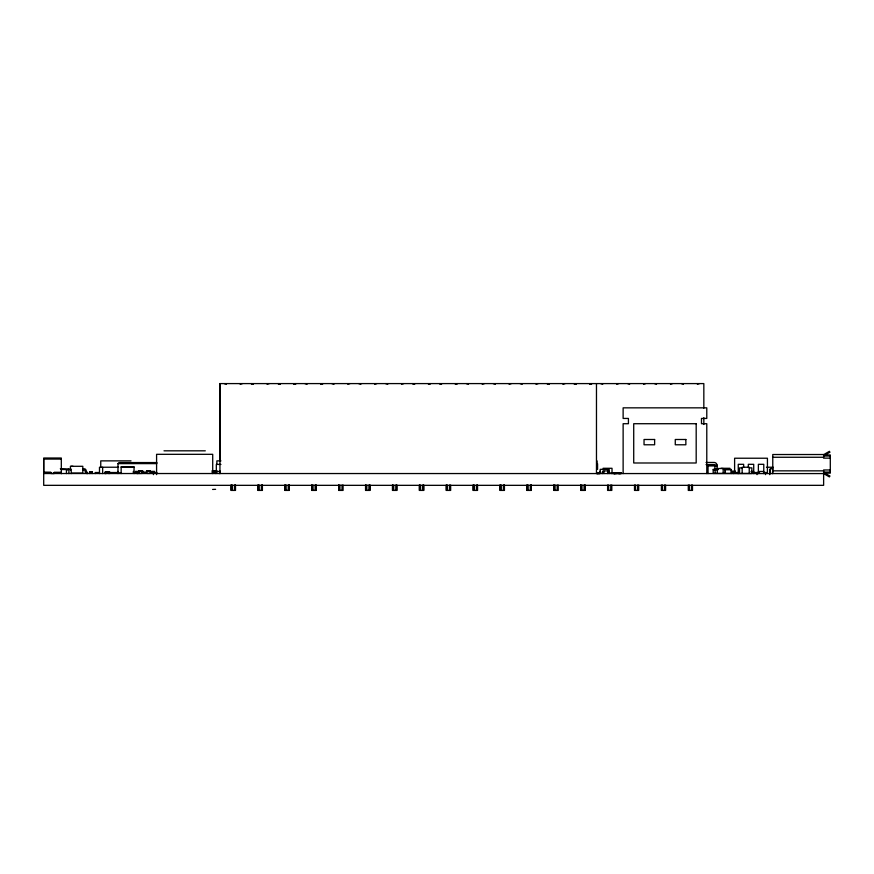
<?xml version="1.0" encoding="UTF-8"?>
<svg xmlns="http://www.w3.org/2000/svg" width="874" height="874" viewBox="0 0 874 874"><rect width="100%" height="100%" fill="white"/><g stroke="black" fill="none" stroke-linecap="round" stroke-linejoin="round"><path stroke-width="1.31" d="M830.3 469.972L823.625 469.972L823.625 485.332L43.7 485.332L43.7 458.02L61.311 458.02L61.311 473.577L61.311 472.484L54.09 472.484L54.09 473.577L50.921 473.489L50.921 472.43L43.711 472.31L43.7 459.079L61.311 459.079M769.721 470.409L769.732 469.349M43.711 472.31L43.7 473.522L823.625 473.577L829.404 476.92L829.939 476.002L823.625 472.594M50.921 472.43L43.711 472.473M117.968 473.577L117.99 463.613L119.039 462.565L156.916 462.565M823.625 454.666L829.404 451.334L829.939 452.251L823.625 455.583M240.175 384.254L242.404 383.588M267.073 384.254L269.29 383.588M293.959 384.254L295.98 383.588M294.177 384.254L296.188 383.588M320.856 384.254L322.867 383.588M321.075 384.254L323.085 383.588M347.754 384.254L349.971 383.588M374.651 384.254L376.869 383.588M401.537 384.254L403.766 383.588M428.435 384.254L430.445 383.588M428.642 384.254L430.653 383.588M455.332 384.254L457.342 383.588M455.54 384.254L457.55 383.588M482.219 384.254L484.447 383.588M509.116 384.254L511.345 383.588M536.013 384.254L538.231 383.588M562.9 384.254L565.128 383.588M589.797 384.254L591.807 383.588M590.016 384.254L592.026 383.588M616.694 384.254L618.705 383.588M643.592 384.254L645.602 383.588M670.478 384.254L672.488 383.588M697.376 384.254L699.386 383.588M67.932 469.251L68.5 469.185M212.59 489.44L215.605 489.32M117.979 472.517L116.93 473.063L117.99 473.053L117.979 471.381M164.006 450.82L205.303 450.82M823.625 454.961L830.3 454.961L830.3 473.14L823.625 473.14M823.625 456.02L830.3 456.02M772.769 457.266L823.625 457.266M830.3 458.14L823.625 458.14L823.625 454.524L772.769 454.524L772.769 473.577M131.034 460.871L100.75 460.871L100.75 467.229M220.936 460.871L216.861 460.871L216.861 464.411M706.061 462.466L714.178 462.466A2.819 2.819 0 0 1 716.997 465.285M117.99 463.613L156.905 463.613M220.936 464.411L216.326 464.411L216.326 471.468L220.39 471.468M706.061 464.586L714.178 464.586L714.877 465.285L714.877 469.666M708.049 465.918L717.062 465.918M118.536 467.229L99.483 467.229L99.483 473.577M121.147 467.12L134.061 467.12M766.454 467.229L773.25 467.229M742.168 467.874L739.535 467.874L739.535 473.457L751.859 473.457L751.859 467.874L749.236 467.874M603.027 468.289L612.019 468.289L612.019 473.053L608.162 473.053M720.963 468.289L729.965 468.289M60.317 468.704L71.231 469.207L71.231 473.577M717.314 469.01L715.129 469.01L715.129 473.413M723.18 469.01L725.354 469.01L725.354 473.413M82.811 469.185C87.007 467.251 85.543 472.31 87.629 472.583L87.629 473.577M718.024 469.349L713.195 469.349L713.195 473.413L731.134 473.413L731.134 469.349L725.103 469.349L725.103 473.413M770.802 469.349L769.743 469.349L769.732 474.637M61.147 469.513L66.446 469.513L66.446 473.577M713.195 469.764L718.024 469.764M725.103 469.764L731.134 469.764M66.446 469.939L68.915 469.939L68.915 473.577M82.811 470.19C86.799 468.453 83.751 473.894 87.018 473.577M212.448 470.769L216.785 470.769L216.785 473.413M772.769 470.846L823.625 470.846M138.868 471.042L142.036 471.042M146.919 471.042L150.077 471.042M212.448 471.042L216.785 471.042M603.923 471.184L602.536 471.184L602.536 473.555M607.67 471.184L609.058 471.184L609.058 473.555M731.56 471.184L732.947 471.184L732.947 473.555M734.99 471.206L733.603 471.206L733.603 473.577M140.747 471.381L143.926 471.381L143.926 473.063L146.045 473.053L146.045 471.381L149.225 471.381M751.017 471.468L753.716 471.468M758.37 471.468L763.778 471.468M89.858 471.894L92.109 471.894M106.071 471.894L105.088 471.894L105.088 473.577M108.726 471.894L109.709 471.894L109.709 473.577M823.625 472.08L830.3 472.08M107.109 472.31L109.239 472.31M99.483 472.528L95.244 472.528L95.244 473.577M109.272 472.528L118.536 472.528M135.459 472.528L138.638 472.528M141.807 472.517L143.926 472.528M151.344 472.517L156.588 472.528M212.71 472.528L215.889 472.528L215.889 473.577M738.541 472.528L734.608 472.528L734.608 458.227L767.427 458.227L767.427 472.528L763.494 472.528M752.984 472.528L759.55 472.528M600.493 472.823L596.866 472.823L596.866 473.577M71.657 473.085L82.811 473.085L82.811 466.301L70.423 466.301L70.423 470.365M117.968 472.943L121.431 473.053M141.807 473.063L146.045 473.053M156.632 473.053L151.344 473.063L151.344 471.381L154.512 471.381L154.512 473.053M136.77 473.457L142.036 473.413L142.036 470.769L138.868 470.769L138.868 473.413M608.675 473.369L609.211 469.349L600.209 469.349L600.209 473.369L602.776 473.369M736.574 473.457L739.207 473.457M54.09 472.452L61.311 472.484M681.392 383.588L683.402 384.254M654.495 383.588L656.505 384.254M627.598 383.588L629.608 384.254M600.7 383.588L602.721 384.254M574.021 383.588L576.032 384.254M573.814 383.588L575.824 384.254M547.124 383.588L549.145 384.254M546.916 383.588L548.927 384.254M520.019 383.588L522.248 384.254M493.133 383.588L495.35 384.254M466.235 383.588L468.453 384.254M439.556 383.588L441.567 384.254M439.338 383.588L441.348 384.254M412.659 383.588L414.669 384.254M412.441 383.588L414.462 384.254M385.554 383.588L387.772 384.254M358.657 383.588L360.886 384.254M331.759 383.588L333.988 384.254M304.873 383.588L307.091 384.254M278.183 383.588L280.193 384.254M277.976 383.588L279.986 384.254M251.297 383.588L253.307 384.254M251.078 383.588L253.089 384.254M224.192 383.588L226.41 384.254M772.463 473.577L772.78 468.289L771.403 468.289L770.344 469.349L770.344 473.577M765.504 472.528L765.504 474.637M763.778 473.577L763.778 464.312L758.37 464.312L758.37 473.577M757.026 472.528L757.026 474.637M753.716 473.577L753.716 464.312L748.319 464.312L748.319 467.142M749.236 473.457L749.236 467.229L742.168 467.229L742.168 473.457M743.654 467.142L743.654 464.312L738.257 464.312L738.257 473.577M734.99 470.933L734.99 473.577M731.56 470.911L731.56 473.555M723.18 473.413L723.18 468.508L717.314 468.508L717.314 473.413M717.062 469.753L717.062 465.034L708.049 465.034L708.049 473.577M706.782 473.577L706.782 423.715L701.483 423.715L701.483 418.438L706.782 418.438L706.782 407.841L623.129 407.841L623.129 418.438L628.428 418.438L628.428 423.715L623.129 423.715L623.129 473.577M703.832 408.125L703.832 383.588L219.745 383.588L219.745 461.308M703.832 417.674L703.832 424.491M692.492 485.059L692.492 490.412L688.286 490.412L688.286 485.059M691.443 485.059L691.443 490.412M689.335 485.059L689.335 490.412M665.595 485.059L665.595 490.412L661.389 490.412L661.389 485.059M664.546 485.059L664.546 490.412M662.437 485.059L662.437 490.412M638.697 485.059L638.697 490.412L634.502 490.412L634.502 485.059M637.649 485.059L637.649 490.412M635.551 485.059L635.551 490.412M621.13 473.577L621.064 472.823L613.603 472.823L613.657 473.577M620.879 472.823L620.933 473.577M620.726 472.823L620.726 473.577M620.507 472.823L620.562 473.577M620.3 473.577L619.961 472.823M619.852 472.823L619.852 473.577M619.644 472.823L619.59 473.577M619.513 472.823L619.513 473.577M619.338 472.823L619.338 473.577M619.087 472.823L619.087 473.577M618.956 472.823L618.956 473.577M618.584 472.823L618.584 473.577M618.213 472.823L618.213 473.577M618.027 472.823L618.027 473.577M617.405 472.823L617.383 473.577M616.727 472.823L616.727 473.577M616.509 472.823L616.541 473.577M616.137 472.823L616.137 473.577M615.744 472.823L615.744 473.577M615.624 472.823L615.624 473.577M615.209 472.823L615.209 473.577M615.088 472.823L615.088 473.577M614.881 472.823L614.881 473.577M614.673 472.823L614.673 473.577M614.553 472.823L614.498 473.577M614.433 472.823L614.433 473.577M614.225 472.823L614.127 473.577M614.018 472.823L614.018 473.577M613.843 472.823L613.821 473.577M612.488 472.823L612.488 473.577M611.811 485.059L611.811 490.412L607.605 490.412L607.605 485.059M611.494 472.823L611.494 473.577M610.751 485.059L610.751 490.412M608.654 485.059L608.654 490.412M607.67 473.555L607.67 470.911L603.923 470.911L603.923 473.555M599.914 471.294L599.914 473.577M599.717 472.823L599.717 473.577M599.542 472.823L599.542 473.577M599.083 472.823L599.083 473.577M598.69 472.823L598.69 473.577M598.57 472.823L598.57 473.577M598.177 472.823L598.177 473.577M597.98 472.823L597.936 473.577M597.576 463.701L597.576 469.349M597.445 472.823L597.445 473.577M597.04 460.871L597.04 463.701M597.15 472.823L597.15 473.577M596.472 383.588L596.472 473.577M585.121 485.059L585.121 490.412L580.707 490.412L580.707 485.059M584.914 485.059L584.914 490.412M584.072 485.059L584.072 490.412M581.975 485.059L581.975 490.412M580.915 485.059L580.915 490.412M558.235 485.059L558.235 490.412L553.81 490.412L553.81 485.059M557.175 485.059L557.175 490.412M555.077 485.059L555.077 490.412M554.029 485.059L554.029 490.412M531.337 485.059L531.337 490.412L526.924 490.412L526.924 485.059M531.119 485.059L531.119 490.412M530.289 485.059L530.289 490.412M528.18 485.059L528.18 490.412M527.131 485.059L527.131 490.412M504.44 485.059L504.44 490.412L500.026 490.412L500.026 485.059M504.232 485.059L504.232 490.412M503.391 485.059L503.391 490.412M501.294 485.059L501.294 490.412M500.234 485.059L500.234 490.412M477.543 485.059L477.543 490.412L473.129 490.412L473.129 485.059M477.335 485.059L477.335 490.412M476.494 485.059L476.494 490.412M474.396 485.059L474.396 490.412M473.347 485.059L473.347 490.412M450.656 485.059L450.656 490.412L446.243 490.412L446.243 485.059M449.607 485.059L449.607 490.412M447.499 485.059L447.499 490.412M446.45 485.059L446.45 490.412M423.759 485.059L423.759 490.412L419.345 490.412L419.345 485.059M423.551 485.059L423.551 490.412M422.71 485.059L422.71 490.412M420.602 485.059L420.602 490.412M419.553 485.059L419.553 490.412M396.862 485.059L396.862 490.412L392.448 490.412L392.448 485.059M396.654 485.059L396.654 490.412M395.813 485.059L395.813 490.412M393.715 485.059L393.715 490.412M392.666 485.059L392.666 490.412M369.975 485.059L369.975 490.412L365.551 490.412L365.551 485.059M369.757 485.059L369.757 490.412M368.915 485.059L368.915 490.412M366.818 485.059L366.818 490.412M365.769 485.059L365.769 490.412M343.078 485.059L343.078 490.412L338.664 490.412L338.664 485.059M342.029 485.059L342.029 490.412M339.92 485.059L339.92 490.412M338.872 485.059L338.872 490.412M316.18 485.059L316.18 490.412L311.767 490.412L311.767 485.059M315.973 485.059L315.973 490.412M315.132 485.059L315.132 490.412M313.034 485.059L313.034 490.412M311.974 485.059L311.974 490.412M289.294 485.059L289.294 490.412L284.869 490.412L284.869 485.059M289.076 485.059L289.076 490.412M288.234 485.059L288.234 490.412M286.137 485.059L286.137 490.412M285.088 485.059L285.088 490.412M262.397 485.059L262.397 490.412L257.983 490.412L257.983 485.059M262.178 485.059L262.178 490.412M261.348 485.059L261.348 490.412M259.239 485.059L259.239 490.412M258.191 485.059L258.191 490.412M235.499 485.059L235.499 490.412L231.086 490.412L231.086 485.059M235.292 485.059L235.292 490.412M234.451 485.059L234.451 490.412M232.353 485.059L232.353 490.412M231.293 485.059L231.293 490.412M219.953 383.588L219.953 473.577M219.745 470.857L219.745 473.577M213.617 470.769L213.617 473.413M212.71 473.577L212.71 454.316L156.588 454.316L156.588 474.637M212.229 470.769L212.229 473.413M156.708 472.758L156.708 473.577M153.42 472.528L153.42 474.637M137.24 472.943L137.24 473.577M135.459 473.053L135.459 471.381L138.638 471.381L138.638 473.063L133.34 473.053L133.34 471.381M134.061 473.577L134.061 466.803L121.147 466.803L121.147 473.577M108.726 473.577L108.726 471.709L106.071 471.709L106.071 473.577M105.306 472.528L105.306 473.577M102.651 467.229L102.651 473.577M92.109 473.577L92.109 471.709L89.858 471.709L89.858 473.577M73.001 466.301L70.936 466.301M117.99 473.053L116.93 473.063L117.99 473.053M696.185 423.715L633.716 423.715L633.716 462.991L696.185 462.991L696.185 423.715M654.626 439.491L644.04 439.491L644.04 444.779L654.626 444.779L654.626 439.491M685.861 439.491L675.274 439.491L675.274 444.779L685.861 444.779L685.861 439.491M150.077 470.769L146.919 470.769L146.919 473.413L150.077 473.413L150.077 470.769M597.794 473.577L597.718 472.823L597.696 473.577"/></g></svg>
